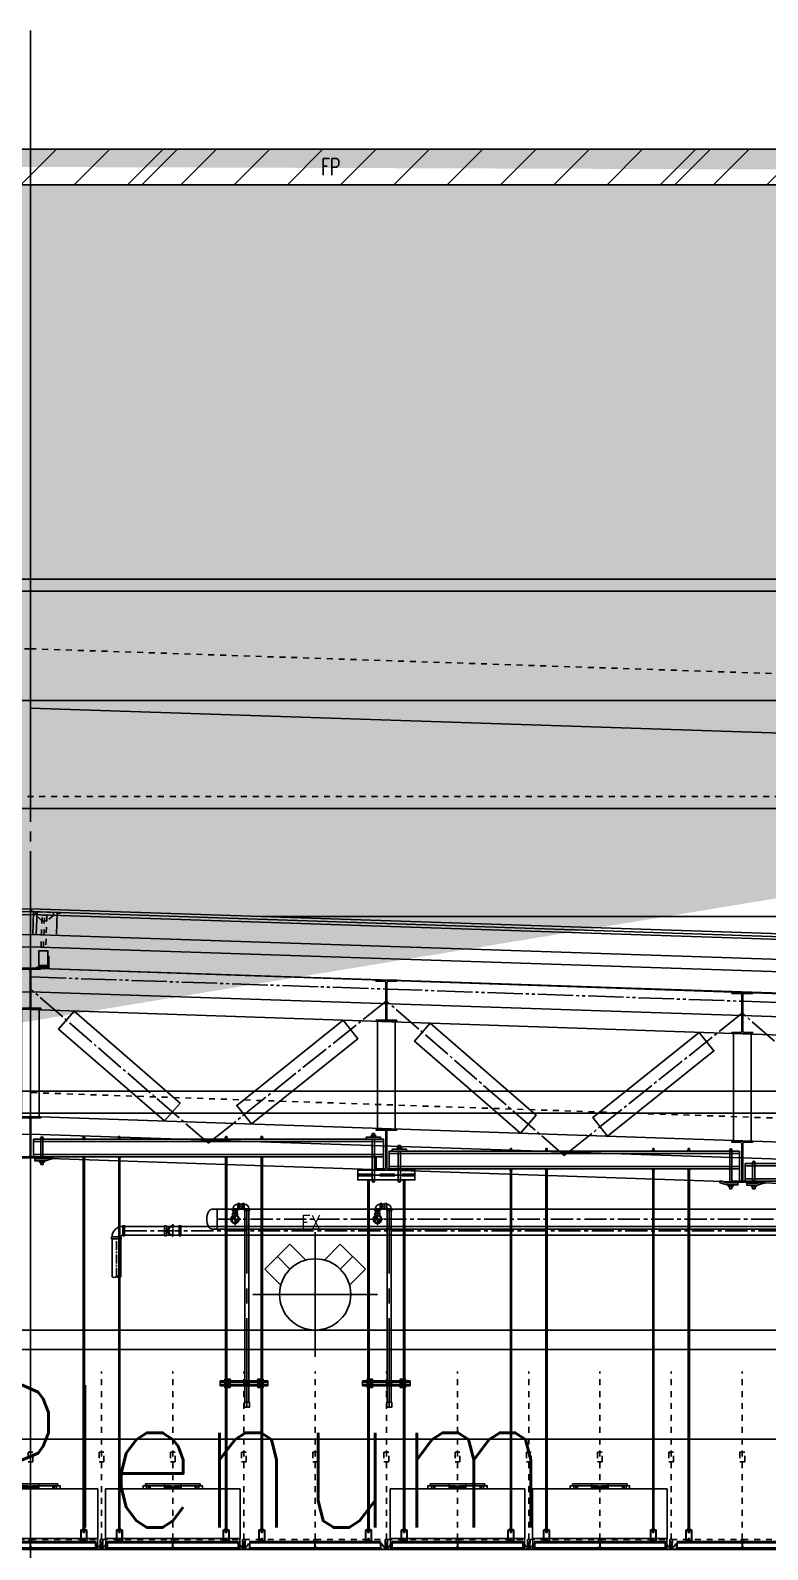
# Model space of a CAD drawing. Header units: millimetres. Extents: x -192235 to 515711, y 45168 to 947868.
# Drawn here: x 145000 to 151213, y 471200 to 484000 of the extents above; entities that cross this region are included whole.
import ezdxf
from ezdxf.enums import TextEntityAlignment as Align

# ---------------------------------------------------------------- set-up
doc = ezdxf.new("R2010")
doc.units = ezdxf.units.MM
doc.header["$LTSCALE"] = 1000
doc.header["$PDMODE"] = 1
for name, pattern in [('CENTER2', [1.125, 0.75, -0.125, 0.125, -0.125]), ('HIDDEN', [0.375, 0.25, -0.125]), ('HIDDEN2', [4.7625, 3.175, -1.5875]), ('TPH12-SEC-@20-1$0$CENTERK0', [0.65, 0.5, -0.05, 0.05, -0.05]), ('TPH12-SEC-@20-1$0$CENTERK5', [6.916, 6.667, -0.083, 0.083, -0.083]), ('TPH12-SEC-@20-1$0$DOTK1', [0.1, 0.05, -0.05]), ('TPH12-SEC-@20-1$0$PHANTOMK1', [1.415, 1, -0.083, 0.083, -0.083, 0.083, -0.083]), ('YCD-Xfa-Sec-24$0$HIDDEN', [0.375, 0.25, -0.125]), ('YCD-Xfa-Sec-24$0$HIDDEN2', [0.1875, 0.125, -0.0625])]:
    doc.linetypes.add(name, pattern=pattern)
for name, color, linetype in [('FS-LINE', 10, 'Continuous'), ('TPH12-SEC-@20-1$0$$FFU', 252, 'TPH12-SEC-@20-1$0$DOTK1'), ('TPH12-SEC-@20-1$0$H-SIN', 252, 'TPH12-SEC-@20-1$0$CENTERK5'), ('TPH12-SEC-@20-1$0$MEJI', 252, 'Continuous'), ('TPH12-SEC-@20-1$0$SIAGE1', 252, 'Continuous'), ('TPH12-SEC-@20-1$0$STEEL1', 252, 'Continuous'), ('TPH12-SEC-@20-1$0$STEEL2', 252, 'Continuous'), ('TPH12-SEC-@20-1$0$STEEL3', 252, 'Continuous'), ('TPH12-SEC-@20-1$0$SUGATA3', 252, 'Continuous'), ('TPH12-SEC-@20-1$0$SUGATAD', 252, 'TPH12-SEC-@20-1$0$DOTK1'), ('TPH12-SEC-@20-1$0$TEXT2', 252, 'Continuous'), ('YCD-Xfa-Sec-24$0$A-C-Ceil-Hand_3-8', 2, 'Continuous'), ('YCD-Xfa-Sec-24$0$A-C-Ceiling Grid', 15, 'Continuous'), ('YCD-Xfa-Sec-24$0$Ceil-Sup-150', 3, 'Continuous'), ('YCD-Xfa-Sec-24$0$Ceil-Sup-P1001', 3, 'Continuous'), ('YCD-Xfa-Sec-24$0$FFU', 145, 'Continuous'), ('YFM1P-短$0$14P5-CSH-3-402-B$0$SH-TEXT', 4, 'Continuous'), ('YFM1P-短$0$M-FOUN', 252, 'Continuous')]:
    doc.layers.add(name, color=color, linetype=linetype)
doc.styles.add('dim-txt', font='simplex.shx', dxfattribs={"width": 0.8})
doc.styles.add('TPH12-SEC-@20-1$0$TEXT', font='romans.shx', dxfattribs={"width": 0.85, "bigfont": 'BIGFONT.shx'})
doc.styles.add('YFM1P-短$0$14P5-CSH-3-402-B$0$AA-TXT', font='simplex.shx', dxfattribs={"width": 0.8, "bigfont": 'CHINA.shx'})

# ---------------------------------------------------------------- blocks, each defined once
blk = doc.blocks.new('TPH12-SEC-@20-1')
at = {"layer": 'DEFPOINTS'}
for p, q in [((192650, 476701.7), (145000, 478290)), ((100000, 474600), (145000, 476100)), ((190000, 474600), (145000, 476100)), ((100000, 474400), (145000, 475900)), ((190000, 474400), (145000, 475900)), ((100000, 473200), (145000, 474700)), ((190000, 473200), (145000, 474700))]:
    blk.add_line(p, q, dxfattribs=at)
at = {"layer": 'TPH12-SEC-@20-1$0$$FFU'}
for p, q in [((145006.8, 475050.1), (159656.8, 474550.1)), ((145600, 471285), (145600, 472700)), ((146200, 471285), (146200, 472700)), ((146800, 471285), (146800, 472700)), ((147400, 471285), (147400, 472700)), ((148000, 471285), (148000, 472700)), ((148600, 471285), (148600, 472700)), ((149200, 471285), (149200, 472700)), ((149800, 471285), (149800, 472700)), ((150400, 471285), (150400, 472700)), ((151000, 471285), (151000, 472700)), ((189650, 471285), (100350, 471285)), ((189650, 471200), (100350, 471200))]:
    blk.add_line(p, q, dxfattribs=at)
for points in [[(145020, 471940), (145020, 472020), (145020, 472020), (144980, 472020), (144980, 471940)], [(145620, 471940), (145620, 472020), (145620, 472020), (145580, 472020), (145580, 471940)], [(146220, 471940), (146220, 472020), (146220, 472020), (146180, 472020), (146180, 471940)], [(146820, 471940), (146820, 472020), (146820, 472020), (146780, 472020), (146780, 471940)], [(147420, 471940), (147420, 472020), (147420, 472020), (147380, 472020), (147380, 471940)], [(148020, 471940), (148020, 472020), (148020, 472020), (147980, 472020), (147980, 471940)], [(148620, 471940), (148620, 472020), (148620, 472020), (148580, 472020), (148580, 471940)], [(149220, 471940), (149220, 472020), (149220, 472020), (149180, 472020), (149180, 471940)], [(149820, 471940), (149820, 472020), (149820, 472020), (149780, 472020), (149780, 471940)], [(150420, 471940), (150420, 472020), (150420, 472020), (150380, 472020), (150380, 471940)], [(151020, 471940), (151020, 472020), (151020, 472020), (150980, 472020), (150980, 471940)], [(144989, 471203), (144967.5, 471203), (144967.5, 471200), (145032.5, 471200), (145032.5, 471203), (145011, 471203), (145011, 471222), (145001.5, 471222), (145001.5, 471263), (145011, 471263), (145011, 471285), (144989, 471285), (144989, 471263), (144998.5, 471263), (144998.5, 471222), (144989, 471222)], [(145589, 471203), (145567.5, 471203), (145567.5, 471200), (145632.5, 471200), (145632.5, 471203), (145611, 471203), (145611, 471222), (145601.5, 471222), (145601.5, 471263), (145611, 471263), (145611, 471285), (145589, 471285), (145589, 471263), (145598.5, 471263), (145598.5, 471222), (145589, 471222)], [(146189, 471203), (146167.5, 471203), (146167.5, 471200), (146232.5, 471200), (146232.5, 471203), (146211, 471203), (146211, 471222), (146201.5, 471222), (146201.5, 471263), (146211, 471263), (146211, 471285), (146189, 471285), (146189, 471263), (146198.5, 471263), (146198.5, 471222), (146189, 471222)], [(146789, 471203), (146767.5, 471203), (146767.5, 471200), (146832.5, 471200), (146832.5, 471203), (146811, 471203), (146811, 471222), (146801.5, 471222), (146801.5, 471263), (146811, 471263), (146811, 471285), (146789, 471285), (146789, 471263), (146798.5, 471263), (146798.5, 471222), (146789, 471222)], [(147389, 471203), (147367.5, 471203), (147367.5, 471200), (147432.5, 471200), (147432.5, 471203), (147411, 471203), (147411, 471222), (147401.5, 471222), (147401.5, 471263), (147411, 471263), (147411, 471285), (147389, 471285), (147389, 471263), (147398.5, 471263), (147398.5, 471222), (147389, 471222)], [(147989, 471203), (147967.5, 471203), (147967.5, 471200), (148032.5, 471200), (148032.5, 471203), (148011, 471203), (148011, 471222), (148001.5, 471222), (148001.5, 471263), (148011, 471263), (148011, 471285), (147989, 471285), (147989, 471263), (147998.5, 471263), (147998.5, 471222), (147989, 471222)], [(148589, 471203), (148567.5, 471203), (148567.5, 471200), (148632.5, 471200), (148632.5, 471203), (148611, 471203), (148611, 471222), (148601.5, 471222), (148601.5, 471263), (148611, 471263), (148611, 471285), (148589, 471285), (148589, 471263), (148598.5, 471263), (148598.5, 471222), (148589, 471222)], [(149189, 471203), (149167.5, 471203), (149167.5, 471200), (149232.5, 471200), (149232.5, 471203), (149211, 471203), (149211, 471222), (149201.5, 471222), (149201.5, 471263), (149211, 471263), (149211, 471285), (149189, 471285), (149189, 471263), (149198.5, 471263), (149198.5, 471222), (149189, 471222)], [(149789, 471203), (149767.5, 471203), (149767.5, 471200), (149832.5, 471200), (149832.5, 471203), (149811, 471203), (149811, 471222), (149801.5, 471222), (149801.5, 471263), (149811, 471263), (149811, 471285), (149789, 471285), (149789, 471263), (149798.5, 471263), (149798.5, 471222), (149789, 471222)], [(150389, 471203), (150367.5, 471203), (150367.5, 471200), (150432.5, 471200), (150432.5, 471203), (150411, 471203), (150411, 471222), (150401.5, 471222), (150401.5, 471263), (150411, 471263), (150411, 471285), (150389, 471285), (150389, 471263), (150398.5, 471263), (150398.5, 471222), (150389, 471222)], [(150989, 471203), (150967.5, 471203), (150967.5, 471200), (151032.5, 471200), (151032.5, 471203), (151011, 471203), (151011, 471222), (151001.5, 471222), (151001.5, 471263), (151011, 471263), (151011, 471285), (150989, 471285), (150989, 471263), (150998.5, 471263), (150998.5, 471222), (150989, 471222)]]:
    blk.add_lwpolyline(points, close=True, dxfattribs=at)
at = {"layer": 'TPH12-SEC-@20-1$0$H-SIN'}
for p, q in [((145000, 484000), (145000, 447500)), ((84160.9, 471200), (201769.6, 471200))]:
    blk.add_line(p, q, dxfattribs=at)
at = {"layer": 'TPH12-SEC-@20-1$0$MEJI'}
for p, q in [((193850, 478355), (98300, 478355)), ((193850, 477445), (98300, 477445)), ((193850, 476535), (146950, 476535))]:
    blk.add_line(p, q, dxfattribs=at)
at = {"layer": 'TPH12-SEC-@20-1$0$SIAGE1'}
for p, q in [((145050, 476381.2), (145056.4, 476573.1)), ((145000, 476382.9), (99350, 474861.2)), ((145000, 476382.9), (190650, 474861.2)), ((145000, 476277.8), (99538.5, 474762.4)), ((145000, 476277.8), (190461.5, 474762.4))]:
    blk.add_line(p, q, dxfattribs=at)
blk.add_lwpolyline([(145219, 476385.6), (145224.8, 476562.5), (145249.8, 476561.7), (145250, 476566.7), (145026.4, 476574.1), (145000, 476588.4)], dxfattribs=at)
at = {"layer": 'TPH12-SEC-@20-1$0$STEEL1'}
blk.add_lwpolyline([(145072.5, 476121.3), (145072.5, 476246.3), (145147.5, 476246.3), (145147.5, 476121.3)], close=True, dxfattribs=at)
at = {"layer": 'TPH12-SEC-@20-1$0$STEEL2'}
for points in [[(145087, 476100), (144913, 476100), (144913, 476091), (144984, 476091, -0.4142136), (144997, 476078), (144997, 475776, -0.4142136), (144984, 475763), (144913, 475763), (144913, 475754), (145087, 475754), (145087, 475763), (145016, 475763, -0.4142136), (145003, 475776), (145003, 476078, -0.4142136), (145016, 476091), (145087, 476091)], [(148087, 475997.6), (147913, 475997.6), (147913, 475988.6), (147984, 475988.6, -0.4142136), (147997, 475975.6), (147997, 475673.6, -0.4142136), (147984, 475660.6), (147913, 475660.6), (147913, 475651.6), (148087, 475651.6), (148087, 475660.6), (148016, 475660.6, -0.4142136), (148003, 475673.6), (148003, 475975.6, -0.4142136), (148016, 475988.6), (148087, 475988.6)], [(151087, 475895.2), (150913, 475895.2), (150913, 475886.2), (150984, 475886.2, -0.4142136), (150997, 475873.2), (150997, 475571.2, -0.4142136), (150984, 475558.2), (150913, 475558.2), (150913, 475549.2), (151087, 475549.2), (151087, 475558.2), (151016, 475558.2, -0.4142136), (151003, 475571.2), (151003, 475873.2, -0.4142136), (151016, 475886.2), (151087, 475886.2)], [(145087, 474846), (144913, 474846), (144913, 474837), (144984, 474837, -0.4142136), (144997, 474824), (144997, 474522, -0.4142136), (144984, 474509), (144913, 474509), (144913, 474500), (145087, 474500), (145087, 474509), (145016, 474509, -0.4142136), (145003, 474522), (145003, 474824, -0.4142136), (145016, 474837), (145087, 474837)], [(148087, 474743.6), (147913, 474743.6), (147913, 474734.6), (147984, 474734.6, -0.4142136), (147997, 474721.6), (147997, 474419.6, -0.4142136), (147984, 474406.6), (147913, 474406.6), (147913, 474397.6), (148087, 474397.6), (148087, 474406.6), (148016, 474406.6, -0.4142136), (148003, 474419.6), (148003, 474721.6, -0.4142136), (148016, 474734.6), (148087, 474734.6)], [(151087, 474641.2), (150913, 474641.2), (150913, 474632.2), (150984, 474632.2, -0.4142136), (150997, 474619.2), (150997, 474317.2, -0.4142136), (150984, 474304.2), (150913, 474304.2), (150913, 474295.2), (151087, 474295.2), (151087, 474304.2), (151016, 474304.2, -0.4142136), (151003, 474317.2), (151003, 474619.2, -0.4142136), (151016, 474632.2), (151087, 474632.2)]]:
    blk.add_lwpolyline(points, format="xyb", close=True, dxfattribs=at)
at = {"layer": 'TPH12-SEC-@20-1$0$STEEL3'}
for p, q in [((145000, 476100), (130350, 475600)), ((145000, 476100), (159650, 475600)), ((145000, 475749.8), (159650, 475249.8)), ((145000, 474850.2), (130350, 474350.2)), ((145000, 474850.2), (159650, 474350.2)), ((145000, 474500), (130350, 474000)), ((145000, 474500), (159650, 474000))]:
    blk.add_line(p, q, dxfattribs=at)
at = {"layer": 'TPH12-SEC-@20-1$0$STEEL3', "linetype": 'TPH12-SEC-@20-1$0$CENTERK0', "ltscale": 0.5}
for p, q in [((146500, 474623.9), (145000, 475924.9)), ((148000, 475822.5), (146500, 474623.9)), ((149500, 474521.5), (148000, 475822.5)), ((151000, 475720.1), (149500, 474521.5)), ((152500, 474419.1), (151000, 475720.1))]:
    blk.add_line(p, q, dxfattribs=at)
at = {"layer": 'TPH12-SEC-@20-1$0$STEEL3', "linetype": 'TPH12-SEC-@20-1$0$PHANTOMK1', "ltscale": 0.3}
for p, q in [((145003, 476024.9), (147997, 475922.7)), ((148003, 475922.5), (150997, 475820.3)), ((151003, 475820.1), (153997, 475717.9))]:
    blk.add_line(p, q, dxfattribs=at)
at = {"layer": 'TPH12-SEC-@20-1$0$STEEL3'}
for points in [[(145154.5, 476200), (145154.5, 476100), (145054.5, 476100), (145054.5, 476107), (145147.5, 476107), (145147.5, 476200)], [(145075, 474846), (144925, 474846), (144925, 475754), (145075, 475754)], [(146131, 474811.6), (146262, 474962.7), (145369, 475737.2), (145238, 475586.1)], [(146863.8, 474786.6), (146738.9, 474942.8), (147636.2, 475659.8), (147761.1, 475503.6)], [(148075, 474743.6), (147925, 474743.6), (147925, 475651.6), (148075, 475651.6)], [(149131, 474709.2), (149262, 474860.3), (148369, 475634.8), (148238, 475483.7)], [(149863.8, 474684.2), (149738.9, 474840.4), (150636.2, 475557.4), (150761.1, 475401.2)], [(151075, 474641.2), (150925, 474641.2), (150925, 475549.2), (151075, 475549.2)]]:
    blk.add_lwpolyline(points, close=True, dxfattribs=at)
at = {"layer": 'TPH12-SEC-@20-1$0$SUGATA3'}
for p, q in [((193875, 479375), (98275, 479375)), ((193875, 479275), (98275, 479275)), ((145000, 476600), (99350, 475078.3)), ((145000, 476575), (99350, 475053.3)), ((145000, 476550), (99350, 475028.3)), ((145000, 476600), (190650, 475078.3)), ((145000, 476575), (190650, 475053.3)), ((145000, 476550), (190650, 475028.3)), ((145020, 476382.2), (145026.4, 476574.1))]:
    blk.add_line(p, q, dxfattribs=at)
at = {"layer": 'TPH12-SEC-@20-1$0$SUGATAD'}
for p, q in [((145000, 478790), (99350, 477268.3)), ((145000, 478790), (192800, 477196.7)), ((191725, 477545), (98275, 477545)), ((191725, 477445), (98275, 477445)), ((145110, 476274.2), (145119.9, 476571))]:
    blk.add_line(p, q, dxfattribs=at)
blk.add_lwpolyline([(145097.4, 476496.7), (145044.1, 476548.5), (145044.9, 476573.5), (145194.9, 476568.5), (145194, 476543.5), (145137.4, 476495.4), (145097.4, 476496.7)], dxfattribs=at)
blk.add_lwpolyline([(145090, 476274.8), (145099.1, 476546.7), (145139.1, 476545.3), (145130, 476273.5)], close=True, dxfattribs=at)
at = {"layer": 'TPH12-SEC-@20-1$0$TEXT2', "style": 'TPH12-SEC-@20-1$0$TEXT', "width": 0.85}
blk.add_text('2F 天井 Plenum', height=1200, dxfattribs=at).set_placement((144226.8, 471985), align=Align.MIDDLE_CENTER)
blk = doc.blocks.new('YFM1P-短')
at = {"layer": 'YFM1P-短$0$M-FOUN', "color": 1}
for p, q in [((142600, 473875.1), (142600, 472824.9)), ((142281.8, 473668.2), (142387.9, 473562.1)), ((142918.2, 473668.2), (142812.1, 473562.1)), ((142074.9, 473350), (143125.1, 473350))]:
    blk.add_line(p, q, dxfattribs=at)
at = {"layer": 'YFM1P-短$0$M-FOUN', "color": 4}
for p, q in [((142175.7, 473562.1), (142387.9, 473774.3)), ((142387.9, 473774.3), (142522.4, 473639.8)), ((142812.1, 473774.3), (142677.6, 473639.8)), ((143024.3, 473562.1), (142812.1, 473774.3)), ((142175.7, 473562.1), (142310.2, 473427.6)), ((143024.3, 473562.1), (142889.8, 473427.6)), ((100000, 472885), (190000, 472885)), ((100000, 472130), (190000, 472130))]:
    blk.add_line(p, q, dxfattribs=at)
at = {"layer": 'YFM1P-短$0$M-FOUN'}
blk.add_line((190000, 473050), (100000, 473050), dxfattribs=at)
at = {"layer": 'YFM1P-短$0$M-FOUN', "color": 4}
blk.add_circle((142600, 473350), 300, dxfattribs=at)
at = {"layer": 'YFM1P-短$0$14P5-CSH-3-402-B$0$SH-TEXT', "color": 4, "style": 'YFM1P-短$0$14P5-CSH-3-402-B$0$AA-TXT', "text_generation_flag": 2, "width": 0.8}
blk.add_text('EX', height=125, dxfattribs=at).set_placement((142635, 473955.6, 0), align=Align.MIDDLE_CENTER)
blk = doc.blocks.new('YCD-Xfa-Sec-24$0$Cap-4')
for p, q in [((1.8, 0), (-1.8, 0)), ((-1.9, -1.3), (-1.9, -0.2)), ((-1.9, -1.3), (-1.9, -0.2)), ((-1.4, -0.1), (-1.8, -0.1)), ((-1.4, -0.1), (-1.8, -0.1)), ((-1.4, -1.4), (-1.8, -1.4)), ((-1.4, -1.4), (-1.8, -1.4)), ((1.8, -1.5), (-1.8, -1.5)), ((1.8, -1.5), (-1.8, -1.5)), ((-1, -1.3), (-1, -0.2)), ((-1, -1.3), (-1, -0.2)), ((-1, -1.5), (-1, -3.1)), ((-1, -3.1), (-0.8, -3.2)), ((0.8, -3.2), (-0.8, -3.2)), ((0.5, -0.1), (-0.5, -0.1)), ((0.5, -0.1), (-0.5, -0.1)), ((0.5, -1.4), (-0.5, -1.4)), ((0.5, -1.4), (-0.5, -1.4)), ((0.8, -3.2), (1, -3.1)), ((1, -1.3), (1, -0.2)), ((1, -1.3), (1, -0.2)), ((1, -1.5), (1, -3.1)), ((1.4, -0.1), (1.8, -0.1)), ((1.4, -0.1), (1.8, -0.1)), ((1.4, -1.4), (1.8, -1.4)), ((1.4, -1.4), (1.8, -1.4)), ((1.9, -1.3), (1.9, -0.2)), ((1.9, -1.3), (1.9, -0.2))]:
    blk.add_line(p, q)
for centre, radius, start, end in [((-1.6, -0.3), 0.316, 120.5681, 163.207), ((-1.6, -0.3), 0.316, 120.5681, 163.207), ((-1.6, -0.3), 0.303, 111.8965, 149.5654), ((-1.6, -0.3), 0.303, 111.8965, 149.5654), ((-1.6, -1.2), 0.303, 210.4346, 248.1035), ((-1.6, -1.2), 0.303, 210.4346, 248.1035), ((-1.6, -1.2), 0.316, 196.793, 239.4319), ((-1.6, -1.2), 0.316, 196.793, 239.4319), ((-1.6, -1.3), 1.23, 61.7885, 80.1123), ((-1.6, -1.3), 1.23, 61.7885, 80.1123), ((-1.6, -0.2), 1.23, 279.8877, 298.2115), ((-1.6, -0.2), 1.23, 279.8877, 298.2115), ((-0.4, -1.5), 1.41, 94.1532, 114.8761), ((-0.4, -1.5), 1.41, 94.1532, 114.8761), ((-0.4, 0), 1.41, 245.1239, 265.8468), ((-0.4, 0), 1.41, 245.1239, 265.8468), ((0.4, -1.5), 1.41, 65.1239, 85.8468), ((0.4, -1.5), 1.41, 65.1239, 85.8468), ((0.4, 0), 1.41, 274.1532, 294.8761), ((0.4, 0), 1.41, 274.1532, 294.8761), ((1.6, -1.3), 1.23, 99.8877, 118.2115), ((1.6, -1.3), 1.23, 99.8877, 118.2115), ((1.6, -0.2), 1.23, 241.7885, 260.1123), ((1.6, -0.2), 1.23, 241.7885, 260.1123), ((1.6, -0.3), 0.316, 16.793, 59.4319), ((1.6, -0.3), 0.316, 16.793, 59.4319), ((1.6, -0.3), 0.303, 30.4346, 68.1035), ((1.6, -0.3), 0.303, 30.4346, 68.1035), ((1.6, -1.2), 0.303, 291.8965, 329.5654), ((1.6, -1.2), 0.316, 300.5681, 343.207), ((1.6, -1.2), 0.316, 300.5681, 343.207), ((1.6, -1.2), 0.303, 291.8965, 329.5654)]:
    blk.add_arc(centre, radius, start, end)
blk = doc.blocks.new('YCD-Xfa-Sec-24$0$cg-1')
blk.add_lwpolyline([(0, 68), (0, 0), (1100, 0), (1100, 3), (0, 3), (0, 15), (1100, 15), (1100, 56), (0, 56), (0, 68), (1100, 68), (1100, 0)])
blk = doc.blocks.new('YCD-Xfa-Sec-24$0$Ceil-4T')
for p, q in [((0.4, 5.1), (0, 5.1)), ((0, 5.1), (0, 0)), ((2.2, 0.3), (0, 0.3)), ((0, 0.2), (2.2, 0.2)), ((2.2, 0), (0, 0)), ((0.4, 4.8), (0.4, 5.1)), ((0.4, 4.8), (0.4, 0.3)), ((0.4, 4.8), (1.1, 4.8)), ((0.6, 0.3), (2.2, 0.3)), ((1.1, 4.8), (3, 2.1)), ((3, 2.1), (3.9, 2.1)), ((3.9, 1.5), (3.8, 0.9)), ((3.8, 0.9), (3.9, 0.9)), ((3.8, 0.9), (3.8, 0.2)), ((3.9, 4.8), (3.9, 0.3)), ((3.9, 0.9), (3.9, 1.5)), ((3.9, 0.9), (3.9, 0.4)), ((4.3, 5.1), (4.2, 5.1)), ((5.8, 5.1), (5.7, 5.1)), ((6, 4.8), (6, 0.3)), ((7, 2.1), (6, 2.1)), ((6, 1.5), (6.2, 0.9)), ((6, 0.9), (6, 1.5)), ((6.2, 0.9), (6, 0.9)), ((6, 0.9), (6, 0.4)), ((6.2, 0.9), (6.2, 0.2)), ((8.9, 4.8), (7, 2.1)), ((7.8, 0.3), (10, 0.3)), ((10, 0.2), (7.8, 0.2)), ((10, 0), (7.8, 0)), ((9.6, 4.8), (8.9, 4.8)), ((9.6, 5.1), (10, 5.1)), ((9.6, 4.8), (9.6, 5.1)), ((9.6, 4.8), (9.6, 0.3)), ((10, 5.1), (10, 0))]:
    blk.add_line(p, q)
for points in [[(5.6, 0.1), (5.5, 0.1, -0.414214), (5.5, 0.1), (5.5, 0.6, -0.414214), (5.5, 0.6), (5.8, 0.6, 0.414214), (5.8, 0.6), (5.8, 1.2, 0.414214), (5.7, 1.3), (4.3, 1.3, 0.414214), (4.2, 1.2), (4.2, 0.6, 0.414214), (4.2, 0.6), (4.5, 0.6, -0.414214), (4.5, 0.6), (4.5, 0.1, -0.414214), (4.5, 0.1), (4.4, 0.1, 0.414214), (4.4, 0.1), (4.4, 0, -0.414214), (4.4, 0), (2.2, 0, -0.414214), (2.2, 0), (2.2, 0.2), (2.2, 0.3, -0.414214), (2.3, 0.3), (2.3, 0.3, -0.414214), (2.3, 0.3), (2.3, 0.3, 0.414214), (2.3, 0.2), (3.9, 0.2, 0.414214), (4, 0.3), (4, 1.5, -0.414214), (4, 1.5), (4.2, 1.5, 0.414214), (4.3, 1.6), (4.3, 5.4, 0.414214), (4.2, 5.5), (4, 5.5, -0.414214), (3.9, 5.5), (3.9, 6.8, -0.414214), (4, 6.8), (4.5, 6.8, -0.414214), (4.5, 6.8), (4.5, 6.4, -0.414214), (4.5, 6.4), (4.2, 6.4, 0.414214), (4.2, 6.4), (4.2, 5.8, 0.414214), (4.3, 5.7), (5.7, 5.7, 0.414214), (5.8, 5.8), (5.8, 6.4, 0.414214), (5.8, 6.4), (5.5, 6.4, -0.414214), (5.5, 6.4), (5.5, 6.8, -0.414214), (5.5, 6.8), (6, 6.8, -0.414214), (6.1, 6.8), (6.1, 5.5, -0.414214), (6, 5.5), (5.8, 5.5, 0.414214), (5.7, 5.4), (5.7, 1.6, 0.414214), (5.8, 1.5), (6, 1.5, -0.414214), (6, 1.5), (6, 0.3, 0.414214), (6.1, 0.2), (7.7, 0.2, 0.414214), (7.7, 0.3), (7.7, 0.3, -0.414214), (7.7, 0.3), (7.7, 0.3, -0.414214), (7.8, 0.3), (7.8, 0.2), (7.8, 0, -0.414214), (7.8, 0), (5.6, 0, -0.414214), (5.6, 0), (5.6, 0.1, 0.414214)], [(4.5, 5.5, 0.414214), (4.4, 5.4), (4.4, 5.2, 0.414214), (4.5, 5.1), (5.5, 5.1, 0.414214), (5.6, 5.2), (5.6, 5.4, 0.414214), (5.5, 5.5)], [(5.6, 3.2, -0.684718), (5.4, 3.2, 0.441058), (4.6, 3.2, -0.684718), (4.4, 3.2), (4.4, 4.4), (4.4, 4.8, -0.414214), (4.5, 4.9), (5.5, 4.9, -0.414214), (5.6, 4.8), (5.6, 4.4)], [(5, 1.5), (5.5, 1.5, 0.414214), (5.6, 1.6), (5.6, 2.4, 0.684718), (5.4, 2.4, -0.441058), (4.6, 2.4, 0.684718), (4.4, 2.4), (4.4, 1.6, 0.414214), (4.5, 1.5)]]:
    blk.add_lwpolyline(points, format="xyb", close=True)
blk.add_circle((5, 2.8), 0.375)
for centre, radius, start, end in [((3.8, 0.4), 0.2, 270, 0), ((4.2, 4.8), 0.3, 90, 180), ((5.8, 4.8), 0.3, 0, 90), ((6.2, 0.4), 0.2, 180, 270)]:
    blk.add_arc(centre, radius, start, end)
for p in [(2.2, 0), (2.2, 0), (2.2, 0), (2.2, 0), (2.2, 0), (2.2, 0), (2.2, 0), (2.2, 0), (2.2, 0), (2.2, 0), (2.2, 0), (2.2, 0), (2.2, 0), (2.2, 0), (2.2, 0), (2.2, 0), (2.2, 0), (4, 0.4), (3.9, 0.3), (4.2, 0.6), (4.5, 5.1), (4.6, 5.1), (4.6, 4.9), (5.8, 0.7), (5.8, 0.7), (6, 0.4), (6, 0.3), (7.8, 0)]:
    blk.add_point(p)
blk = doc.blocks.new('YCD-Xfa-Sec-24$0$FFU-120x120x55')
for p, q in [((-56.8, 50.8), (-56.8, 9)), ((56.8, 50.8), (-56.8, 50.8)), ((56.8, 50.8), (56.8, 9)), ((-56.8, 9), (56.8, 9)), ((-56.5, 0), (-56.5, 9)), ((-56.5, 0), (56.5, 0)), ((56.5, 0), (56.5, 9))]:
    blk.add_line(p, q)
for points in [[(-22, 50.8), (-25, 50.8), (-25, 53.5), (-22, 53.5), (-22, 51)], [(-19, 50.8), (-20.4, 50.8), (-20.4, 53.5), (-19, 53.5), (-19, 51)], [(-7, 51.8), (-7, 52.7), (7, 52.7), (7, 51.8)], [(19, 50.8), (20.3, 50.8), (20.3, 53.5), (19, 53.5), (19, 50.9)], [(22, 50.8), (25, 50.8), (25, 53.5), (22, 53.5), (22, 50.9)]]:
    blk.add_lwpolyline(points, close=True)
for points in [[(-7, 54.9, 0.414214), (-7.1, 55), (-23, 55), (-23, 53.5), (-7.1, 53.5, 0.414214), (-7, 53.6)], [(6.9, 53.5, 0.396463), (7, 53.6), (7, 54.9, 0.414214), (6.9, 55), (-6.9, 55, 0.414214), (-7, 54.9), (-7, 53.6, 0.396539), (-6.9, 53.5, 0.029282)], [(7.1, 53.5), (23, 53.5), (23, 55), (7.1, 55, 0.414214), (7, 54.9), (7, 53.6, 0.414214)]]:
    blk.add_lwpolyline(points, format="xyb", close=True)
blk = doc.blocks.new('YCD-Xfa-Sec-24$0$Cap-3')
for p, q in [((-8, 3), (-11, 2)), ((-11, 2), (-11, 0)), ((-11, 2), (11, 2)), ((-11, 0), (11, 0)), ((-8, 9), (-8, 3)), ((0, 10), (-6, 10)), ((-4, 9), (-4, 3)), ((6, 10), (0, 10)), ((4, 3), (4, 9)), ((8, 9), (8, 3)), ((8, 3), (11, 2)), ((11, 2), (11, 0))]:
    blk.add_line(p, q)
for centre, radius, start, end in [((-6, 7), 2.9, 46.3972, 133.6028), ((-6, 5), 2.9, 226.3972, 313.6028), ((0, 0), 10.4, 67.3801, 112.6199), ((0, 12), 10.4, 247.3801, 292.6199), ((6, 7), 2.9, 46.3972, 133.6028), ((6, 5), 2.9, 226.3972, 313.6028)]:
    blk.add_arc(centre, radius, start, end)
blk = doc.blocks.new('YCD-Xfa-Sec-24')
at = {"layer": 'YCD-Xfa-Sec-24$0$A-C-Ceil-Hand_3-8', "elevation": 0}
for points in [[(563045, 404681), (563055, 404681), (563055, 404669), (563045, 404669)], [(563355, 404681), (563345, 404681), (563345, 404669), (563355, 404669)], [(564245, 404681), (564255, 404681), (564255, 404669), (564245, 404669)], [(564555, 404681), (564545, 404681), (564545, 404669), (564555, 404669)], [(559445, 404579), (559455, 404579), (559455, 404567), (559445, 404567)], [(559755, 404579), (559745, 404579), (559745, 404567), (559755, 404567)], [(560645, 404579), (560655, 404579), (560655, 404567), (560645, 404567)], [(560955, 404579), (560945, 404579), (560945, 404567), (560955, 404567)], [(563045, 401378), (563055, 401378), (563055, 404499), (563045, 404499)], [(563355, 401378), (563345, 401378), (563345, 404499), (563355, 404499)], [(564245, 401378), (564255, 401378), (564255, 404499), (564245, 404499)], [(564555, 401378), (564545, 401378), (564545, 404499), (564555, 404499)], [(559445, 401378), (559455, 401378), (559455, 404397), (559445, 404397)], [(559755, 401378), (559745, 401378), (559745, 404397), (559755, 404397)], [(560645, 401378), (560655, 401378), (560655, 404397), (560645, 404397)], [(560955, 401378), (560945, 401378), (560945, 404397), (560955, 404397)], [(561845, 401378), (561855, 401378), (561855, 404305), (561845, 404305)], [(562155, 401378), (562145, 401378), (562145, 404305), (562155, 404305)], [(559455, 401343), (559445, 401343), (559445, 401355), (559455, 401355)], [(559455, 401281), (559445, 401281), (559445, 401293), (559455, 401293)], [(559745, 401343), (559755, 401343), (559755, 401355), (559745, 401355)], [(559745, 401281), (559755, 401281), (559755, 401293), (559745, 401293)], [(560655, 401343), (560645, 401343), (560645, 401355), (560655, 401355)], [(560655, 401281), (560645, 401281), (560645, 401293), (560655, 401293)], [(560945, 401343), (560955, 401343), (560955, 401355), (560945, 401355)], [(560945, 401281), (560955, 401281), (560955, 401293), (560945, 401293)], [(561855, 401343), (561845, 401343), (561845, 401355), (561855, 401355)], [(561855, 401281), (561845, 401281), (561845, 401293), (561855, 401293)], [(562145, 401343), (562155, 401343), (562155, 401355), (562145, 401355)], [(562145, 401281), (562155, 401281), (562155, 401293), (562145, 401293)], [(563055, 401343), (563045, 401343), (563045, 401355), (563055, 401355)], [(563055, 401281), (563045, 401281), (563045, 401293), (563055, 401293)], [(563345, 401343), (563355, 401343), (563355, 401355), (563345, 401355)], [(563345, 401281), (563355, 401281), (563355, 401293), (563345, 401293)], [(564255, 401343), (564245, 401343), (564245, 401355), (564255, 401355)], [(564255, 401281), (564245, 401281), (564245, 401293), (564255, 401293)], [(564545, 401343), (564555, 401343), (564555, 401355), (564545, 401355)], [(564545, 401281), (564555, 401281), (564555, 401293), (564545, 401293)]]:
    blk.add_lwpolyline(points, close=True, dxfattribs=at)
for points in [[(559425, 401363), (559425, 401273, 0.414214), (559430, 401268), (559470, 401268, 0.414214), (559475, 401273), (559475, 401363, 0.414214), (559470, 401368), (559430, 401368, 0.414214)], [(559428, 401363), (559428, 401273, 0.414214), (559430, 401271), (559470, 401271, 0.414214), (559472, 401273), (559472, 401363, 0.414214), (559470, 401365), (559430, 401365, 0.414214)], [(559775, 401363), (559775, 401273, -0.414214), (559770, 401268), (559730, 401268, -0.414214), (559725, 401273), (559725, 401363, -0.414214), (559730, 401368), (559770, 401368, -0.414214)], [(559772, 401363), (559772, 401273, -0.414214), (559770, 401271), (559730, 401271, -0.414214), (559728, 401273), (559728, 401363, -0.414214), (559730, 401365), (559770, 401365, -0.414214)], [(560625, 401363), (560625, 401273, 0.414214), (560630, 401268), (560670, 401268, 0.414214), (560675, 401273), (560675, 401363, 0.414214), (560670, 401368), (560630, 401368, 0.414214)], [(560628, 401363), (560628, 401273, 0.414214), (560630, 401271), (560670, 401271, 0.414214), (560672, 401273), (560672, 401363, 0.414214), (560670, 401365), (560630, 401365, 0.414214)], [(560975, 401363), (560975, 401273, -0.414214), (560970, 401268), (560930, 401268, -0.414214), (560925, 401273), (560925, 401363, -0.414214), (560930, 401368), (560970, 401368, -0.414214)], [(560972, 401363), (560972, 401273, -0.414214), (560970, 401271), (560930, 401271, -0.414214), (560928, 401273), (560928, 401363, -0.414214), (560930, 401365), (560970, 401365, -0.414214)], [(561825, 401363), (561825, 401273, 0.414214), (561830, 401268), (561870, 401268, 0.414214), (561875, 401273), (561875, 401363, 0.414214), (561870, 401368), (561830, 401368, 0.414214)], [(561828, 401363), (561828, 401273, 0.414214), (561830, 401271), (561870, 401271, 0.414214), (561872, 401273), (561872, 401363, 0.414214), (561870, 401365), (561830, 401365, 0.414214)], [(562175, 401363), (562175, 401273, -0.414214), (562170, 401268), (562130, 401268, -0.414214), (562125, 401273), (562125, 401363, -0.414214), (562130, 401368), (562170, 401368, -0.414214)], [(562172, 401363), (562172, 401273, -0.414214), (562170, 401271), (562130, 401271, -0.414214), (562128, 401273), (562128, 401363, -0.414214), (562130, 401365), (562170, 401365, -0.414214)], [(563025, 401363), (563025, 401273, 0.414214), (563030, 401268), (563070, 401268, 0.414214), (563075, 401273), (563075, 401363, 0.414214), (563070, 401368), (563030, 401368, 0.414214)], [(563028, 401363), (563028, 401273, 0.414214), (563030, 401271), (563070, 401271, 0.414214), (563072, 401273), (563072, 401363, 0.414214), (563070, 401365), (563030, 401365, 0.414214)], [(563375, 401363), (563375, 401273, -0.414214), (563370, 401268), (563330, 401268, -0.414214), (563325, 401273), (563325, 401363, -0.414214), (563330, 401368), (563370, 401368, -0.414214)], [(563372, 401363), (563372, 401273, -0.414214), (563370, 401271), (563330, 401271, -0.414214), (563328, 401273), (563328, 401363, -0.414214), (563330, 401365), (563370, 401365, -0.414214)], [(564225, 401363), (564225, 401273, 0.414214), (564230, 401268), (564270, 401268, 0.414214), (564275, 401273), (564275, 401363, 0.414214), (564270, 401368), (564230, 401368, 0.414214)], [(564228, 401363), (564228, 401273, 0.414214), (564230, 401271), (564270, 401271, 0.414214), (564272, 401273), (564272, 401363, 0.414214), (564270, 401365), (564230, 401365, 0.414214)], [(564575, 401363), (564575, 401273, -0.414214), (564570, 401268), (564530, 401268, -0.414214), (564525, 401273), (564525, 401363, -0.414214), (564530, 401368), (564570, 401368, -0.414214)], [(564572, 401363), (564572, 401273, -0.414214), (564570, 401271), (564530, 401271, -0.414214), (564528, 401273), (564528, 401363, -0.414214), (564530, 401365), (564570, 401365, -0.414214)]]:
    blk.add_lwpolyline(points, format="xyb", close=True, dxfattribs=at)
at = {"layer": 'YCD-Xfa-Sec-24$0$Ceil-Sup-150'}
for p, q in [((562100, 404306), (562100, 404659)), ((562119, 404306), (562119, 404659)), ((564894, 404669), (564894, 404492)), ((564913, 404669), (564913, 404492)), ((559087, 404566), (559087, 404289)), ((559106, 404566), (559106, 404289)), ((561881, 404306), (561881, 404557)), ((561901, 404306), (561901, 404557)), ((558894, 404464), (558894, 404287)), ((558913, 404464), (558913, 404287))]:
    blk.add_line(p, q, dxfattribs=at)
for points in [[(564975, 404659), (562025, 404659), (562025, 404509), (564975, 404509)], [(564975, 404639), (562025, 404639), (562025, 404529), (564975, 404529)], [(562169, 404659), (562049, 404659), (562049, 404675), (562169, 404675)], [(561975, 404557), (559025, 404557), (559025, 404407), (561975, 404407)], [(561975, 404537), (559025, 404537), (559025, 404427), (561975, 404427)], [(561831, 404557), (561951, 404557), (561951, 404573), (561831, 404573)], [(562025, 404509), (562087, 404509), (562087, 404407), (562025, 404407)], [(558975, 404454), (556025, 404454), (556025, 404304), (558975, 404304)], [(558975, 404434), (556025, 404434), (556025, 404324), (558975, 404324)], [(559025, 404407), (559087, 404407), (559087, 404304), (559025, 404304)]]:
    blk.add_lwpolyline(points, close=True, dxfattribs=at)
for points in [[(564877, 404476, -0.072199), (564864, 404478), (564811, 404494), (564816, 404509), (564869, 404493, 0.072199), (564877, 404492), (564963, 404492), (564963, 404476)], [(558877, 404271, -0.072199), (558864, 404273), (558811, 404289), (558816, 404304), (558869, 404288, 0.072199), (558877, 404287), (558963, 404287), (558963, 404271)], [(559123, 404273, 0.072199), (559136, 404275), (559189, 404291), (559184, 404306), (559131, 404290, -0.072199), (559123, 404289), (559037, 404289), (559037, 404273)]]:
    blk.add_lwpolyline(points, format="xyb", close=True, dxfattribs=at)
for centre, start, end in [((564903, 404669), 0, 180), ((559097, 404566), 0, 180), ((558903, 404464), 0, 180), ((561891, 404306), 180, 0), ((562109, 404306), 180, 0)]:
    blk.add_arc(centre, 9.53, start, end, dxfattribs=at)
at = {"layer": 'YCD-Xfa-Sec-24$0$Ceil-Sup-150', "linetype": 'YCD-Xfa-Sec-24$0$HIDDEN', "ltscale": 0.01}
for centre, start, end in [((564903, 404669), 180, 0), ((559097, 404566), 180, 0), ((558903, 404464), 180, 0), ((561891, 404306), 0, 180), ((562109, 404306), 0, 180)]:
    blk.add_arc(centre, 9.53, start, end, dxfattribs=at)
at = {"layer": 'YCD-Xfa-Sec-24$0$Ceil-Sup-P1001', "linetype": 'YCD-Xfa-Sec-24$0$HIDDEN2'}
for p, q in [((562241, 404363), (561759, 404363)), ((562241, 404349), (561759, 404349))]:
    blk.add_line(p, q, dxfattribs=at)
at = {"layer": 'YCD-Xfa-Sec-24$0$Ceil-Sup-P1001'}
for points in [[(562241, 404356), (561759, 404356), (561759, 404398), (562241, 404398)], [(562241, 404356), (561759, 404356), (561759, 404315), (562241, 404315)]]:
    blk.add_lwpolyline(points, close=True, dxfattribs=at)
at = {"layer": 'YCD-Xfa-Sec-24$0$A-C-Ceil-Hand_3-8'}
for p in [(563050, 404659), (564250, 404659), (559450, 404557), (560650, 404557), (559450, 401368, 0), (559450, 401271, 0), (560650, 401368, 0), (560650, 401271, 0), (561850, 401368, 0), (561850, 401271, 0), (563050, 401368, 0), (563050, 401271, 0), (564250, 401368, 0), (564250, 401271, 0)]:
    blk.add_blockref('YCD-Xfa-Sec-24$0$Cap-3', p, dxfattribs=at)
at = {"layer": 'YCD-Xfa-Sec-24$0$A-C-Ceil-Hand_3-8', "xscale": -1}
for p in [(563350, 404659), (564550, 404659), (559750, 404557), (560950, 404557), (559750, 401368, 0), (559750, 401271, 0), (560950, 401368, 0), (560950, 401271, 0), (562150, 401368, 0), (562150, 401271, 0), (563350, 401368, 0), (563350, 401271, 0), (564550, 401368, 0), (564550, 401271, 0)]:
    blk.add_blockref('YCD-Xfa-Sec-24$0$Cap-3', p, dxfattribs=at)
at = {"layer": 'YCD-Xfa-Sec-24$0$A-C-Ceil-Hand_3-8', "rotation": 180}
for p in [(563050, 404509), (564250, 404509), (559450, 404407), (560650, 404407), (561850, 404315), (559450, 401365, 0), (560650, 401365, 0), (561850, 401365, 0), (563050, 401365, 0), (564250, 401365, 0)]:
    blk.add_blockref('YCD-Xfa-Sec-24$0$Cap-3', p, dxfattribs=at)
at = {"layer": 'YCD-Xfa-Sec-24$0$A-C-Ceil-Hand_3-8', "xscale": -1, "rotation": 180}
for p in [(563350, 404509), (564550, 404509), (559750, 404407), (560950, 404407), (562150, 404315), (559750, 401365, 0), (560950, 401365, 0), (562150, 401365, 0), (563350, 401365, 0), (564550, 401365, 0)]:
    blk.add_blockref('YCD-Xfa-Sec-24$0$Cap-3', p, dxfattribs=at)
at = {"layer": 'YCD-Xfa-Sec-24$0$A-C-Ceiling Grid', "xscale": -1}
for p in [(559550, 401200, 0), (560750, 401200, 0), (561950, 401200, 0), (563150, 401200, 0), (564350, 401200, 0), (565550, 401200, 0)]:
    blk.add_blockref('YCD-Xfa-Sec-24$0$cg-1', p, dxfattribs=at)
at = {"layer": 'YCD-Xfa-Sec-24$0$A-C-Ceiling Grid', "xscale": -10, "yscale": 10, "zscale": 10}
for p in [(559650, 401200, 0), (560850, 401200, 0), (562050, 401200, 0), (563250, 401200, 0), (564450, 401200, 0)]:
    blk.add_blockref('YCD-Xfa-Sec-24$0$Ceil-4T', p, dxfattribs=at)
at = {"layer": 'YCD-Xfa-Sec-24$0$Ceil-Sup-150', "yscale": 10, "zscale": 10, "rotation": 180}
for p, xscale in [((562109, 404675), -10), ((561891, 404573), 10)]:
    blk.add_blockref('YCD-Xfa-Sec-24$0$Cap-4', p, dxfattribs=dict(at, xscale=xscale))
at = {"layer": 'YCD-Xfa-Sec-24$0$Ceil-Sup-150', "yscale": 10, "zscale": 10}
for p, xscale in [((564903, 404476), -10), ((558903, 404271), -10), ((559097, 404273), 10)]:
    blk.add_blockref('YCD-Xfa-Sec-24$0$Cap-4', p, dxfattribs=dict(at, xscale=xscale))
at = {"layer": 'YCD-Xfa-Sec-24$0$FFU', "xscale": -10, "yscale": 10, "zscale": 10}
for p in [(560200, 401203, 0), (561400, 401203, 0), (563800, 401203, 0), (565000, 401203, 0)]:
    blk.add_blockref('YCD-Xfa-Sec-24$0$FFU-120x120x55', p, dxfattribs=at)
blk = doc.blocks.new('FS-90-25A')
at = {"layer": 'FS-LINE'}
for points in [[(2.1, -1.6), (-2.2, -1.6), (-2.2, 0), (2.1, 0)], [(-2.2, -1.7), (-2.2, -6), (-3.8, -6), (-3.8, -1.7)]]:
    blk.add_lwpolyline(points, close=True, dxfattribs=at)
for radius in [0.54, 3.88]:
    blk.add_arc((-2.2, -1.6), radius, 270, 0, dxfattribs=at)
blk = doc.blocks.new('L30-SP-TD-50x25-rd158.41375')
at = {"layer": 'FS-LINE'}
h = blk.add_hatch(dxfattribs=at)
h.set_pattern_fill('ANSI31', color=1, scale=1.5, style=0)
h.set_pattern_definition([(45, (-11264.6674, 12606.2735), (-3.367596, 3.367596), [])])
edge = h.paths.add_edge_path()
edge.add_arc((-7687.5, 19008.4), 3.02, 90, 270)
edge.add_arc((-7687.5, 19006.9), 1.51, 270, 450)
edge.add_arc((-7687.5, 19009.9), 1.51, 90, 270, ccw=False)
for p, q in [((-7683.7, 19021), (-7681.3, 19021)), ((-7689.2, 19011.9), (-7689.5, 19011.3)), ((-7689.2, 19013.5), (-7689.2, 19015.5)), ((-7685.8, 19013.5), (-7685.8, 19015.5)), ((-7685.8, 19011.9), (-7685.5, 19011.3)), ((-7683.7, 19017.7), (-7681.3, 19017.7)), ((-7679.2, 18854.2), (-7679.2, 19015.5)), ((-7675.8, 18854.2), (-7675.8, 19015.5)), ((-7695, 18873.6), (-7695, 18866.6)), ((-7678.4, 18869.5), (-7678.4, 18870.6)), ((-7677.9, 18870.8), (-7678.3, 18870.8)), ((-7678.3, 18870.4), (-7677.9, 18870.4)), ((-7678.3, 18869.7), (-7677.9, 18869.7)), ((-7677.9, 18869.3), (-7678.3, 18869.3)), ((-7677.9, 18869.2), (-7677.9, 18870.9)), ((-7677.9, 18870.9), (-7677.7, 18870.9)), ((-7677.9, 18870.8), (-7677.9, 18870.9)), ((-7677.9, 18869.3), (-7677.9, 18869.2)), ((-7677.7, 18869.2), (-7677.9, 18869.2)), ((-7677.7, 18870.9), (-7677.7, 18869.2)), ((-7677.2, 18869.2), (-7677.2, 18870.9)), ((-7677.2, 18870.9), (-7677.1, 18870.9)), ((-7677.1, 18869.2), (-7677.2, 18869.2)), ((-7677.1, 18870.9), (-7677.1, 18869.2)), ((-7677.1, 18870.8), (-7677.1, 18870.9)), ((-7677.1, 18870.8), (-7676.7, 18870.8)), ((-7676.7, 18870.4), (-7677.1, 18870.4)), ((-7676.7, 18869.7), (-7677.1, 18869.7)), ((-7677.1, 18869.3), (-7676.7, 18869.3)), ((-7677.1, 18869.3), (-7677.1, 18869.2)), ((-7676.6, 18870.6), (-7676.6, 18869.5)), ((-7665, 18873.6), (-7665, 18866.6))]:
    blk.add_line(p, q, dxfattribs=at)
at = {"layer": 'FS-LINE', "color": 1, "linetype": 'CENTER2', "ltscale": 0.05}
for p, q in [((-7692.5, 19008.4), (-7682.5, 19008.4)), ((-7687.5, 19003.4), (-7687.5, 19013.4))]:
    blk.add_line(p, q, dxfattribs=at)
at = {"layer": 'FS-LINE', "color": 1, "linetype": 'CENTER2', "ltscale": 0.01}
blk.add_line((-7687.5, 19013.4), (-7687.5, 19015.5), dxfattribs=at)
at = {"layer": 'FS-LINE', "color": 1, "linetype": 'CENTER2', "ltscale": 0.1}
for p, q in [((-7683.7, 19019.4), (-7681.3, 19019.4)), ((-7677.5, 18850), (-7677.5, 19015.5))]:
    blk.add_line(p, q, dxfattribs=at)
at = {"layer": 'FS-LINE'}
for points in [[(-7687.5, 19011.4, 1), (-7687.5, 19008.4, -1), (-7687.5, 19005.4, -1)], [(-7692.7, 18872.5), (-7692.7, 18867.7, -1), (-7693.3, 18867.7), (-7693.3, 18872.5, -1)], [(-7667.3, 18872.5), (-7667.3, 18867.7, 1), (-7666.7, 18867.7), (-7666.7, 18872.5, 1)]]:
    blk.add_lwpolyline(points, format="xyb", close=True, dxfattribs=at)
for points in [[(-7689.6, 19011.9), (-7685.4, 19011.9), (-7685.4, 19013.5), (-7689.6, 19013.5)], [(-7677.7, 18871.6), (-7679.4, 18871.6), (-7679.4, 18868.5), (-7677.7, 18868.5)], [(-7677.7, 18871.6), (-7677.5, 18871.6), (-7677.5, 18868.5), (-7677.7, 18868.5)], [(-7677.5, 18871.6), (-7677.2, 18871.6), (-7677.2, 18868.5), (-7677.5, 18868.5)], [(-7677.2, 18871.6), (-7675.6, 18871.6), (-7675.6, 18868.5), (-7677.2, 18868.5)], [(-7679.6, 18850), (-7679.6, 18854.2), (-7675.4, 18854.2), (-7675.4, 18850)]]:
    blk.add_lwpolyline(points, close=True, dxfattribs=at)
for points in [[(-7700, 18869), (-7700, 18868), (-7660, 18868), (-7660, 18872.1), (-7700, 18872.1), (-7700, 18871.2), (-7660, 18871.2), (-7660, 18869), (-7700, 18869), (-7700, 18872.1)], [(-7694.1, 18873.6), (-7695.9, 18873.6), (-7695.9, 18866.6), (-7694.1, 18866.6), (-7694.1, 18873.6), (-7691.6, 18873.6), (-7691.6, 18866.6), (-7696.2, 18866.6), (-7696.2, 18873.6), (-7695.9, 18873.6)], [(-7678.4, 18870.5), (-7679.2, 18870.5), (-7679.4, 18870.4), (-7679.4, 18869.8), (-7679.2, 18869.7), (-7678.4, 18869.7)], [(-7665.9, 18873.6), (-7664.1, 18873.6), (-7664.1, 18866.6), (-7665.9, 18866.6), (-7665.9, 18873.6), (-7668.4, 18873.6), (-7668.4, 18866.6), (-7663.8, 18866.6), (-7663.8, 18873.6), (-7664.1, 18873.6)]]:
    blk.add_lwpolyline(points, dxfattribs=at)
for points in [[(-7692.6, 18872.1), (-7692.6, 18872.6, 1), (-7693.4, 18872.6), (-7693.4, 18872.1)], [(-7692.6, 18868), (-7692.6, 18867.5, -1), (-7693.4, 18867.5), (-7693.4, 18868)], [(-7667.4, 18872.1), (-7667.4, 18872.6, -1), (-7666.6, 18872.6), (-7666.6, 18872.1)], [(-7667.4, 18868), (-7667.4, 18867.5, 1), (-7666.6, 18867.5), (-7666.6, 18868)]]:
    blk.add_lwpolyline(points, format="xyb", dxfattribs=at)
at = {"layer": 'FS-LINE', "linetype": 'HIDDEN', "ltscale": 0.01}
for points in [[(-7679.2, 18871.6), (-7679.4, 18871.6), (-7679.4, 18868.5), (-7679.2, 18868.5)], [(-7675.8, 18871.6), (-7675.6, 18871.6), (-7675.6, 18868.5), (-7675.8, 18868.5)]]:
    blk.add_lwpolyline(points, close=True, dxfattribs=at)
at = {"layer": 'FS-LINE'}
for radius in [3.5, 3.02]:
    blk.add_circle((-7687.5, 19008.4), radius, dxfattribs=at)
at = {"layer": 'FS-LINE', "linetype": 'HIDDEN2', "ltscale": 0.01}
for centre in [(-7693, 18872.5), (-7693, 18867.7), (-7667, 18872.5), (-7667, 18867.7)]:
    blk.add_circle(centre, 0.3, dxfattribs=at)
at = {"layer": 'FS-LINE'}
for centre, radius, start, end in [((-7678, 18870.6), 0.377, 150.1372, 209.8628), ((-7676.9, 18870.1), 1.43, 164.8107, 195.1893), ((-7678, 18869.5), 0.377, 150.1372, 209.8628), ((-7678.2, 18870.6), 0.377, 330.1372, 29.8628), ((-7679.3, 18870.1), 1.43, 344.8107, 15.1893), ((-7678.2, 18869.5), 0.377, 330.1372, 29.8628), ((-7676.8, 18870.6), 0.377, 150.1372, 209.8628), ((-7675.7, 18870.1), 1.43, 164.8107, 195.1893), ((-7676.8, 18869.5), 0.377, 150.1372, 209.8628), ((-7677, 18870.6), 0.377, 330.1372, 29.8628), ((-7678.1, 18870.1), 1.43, 344.8107, 15.1893), ((-7677, 18869.5), 0.377, 330.1372, 29.8628)]:
    blk.add_arc(centre, radius, start, end, dxfattribs=at)
for p, rotation in [((-7687.5, 19015.5), 180), ((-7681.3, 19019.4), 90)]:
    blk.add_blockref('FS-90-25A', p, dxfattribs=dict(at, rotation=rotation))
blk = doc.blocks.new('CA-6')
for p, q in [((8.4, 0), (-8.4, 0)), ((-8.4, -4.3), (-8.4, 0)), ((8.4, -4.3), (8.4, 0))]:
    blk.add_line(p, q)
for centre, radius, start, end in [((-5.1, -4.3), 3.28, 180, 241.9431), ((0, 5.3), 14.2, 241.9431, 298.0569), ((5.1, -4.3), 3.28, 298.0569, 0)]:
    blk.add_arc(centre, radius, start, end)
blk = doc.blocks.new('SP-L30-25')
at = {"layer": 'FS-LINE'}
for p, q in [((146575, 474068), (159398, 474068)), ((159398, 473900), (146575, 473900))]:
    blk.add_line(p, q, dxfattribs=at)
at = {"layer": 'FS-LINE', "color": 1, "linetype": 'CENTER2', "ltscale": 0.25}
blk.add_line((146575, 473984), (159398, 473984), dxfattribs=at)
at = {"layer": 'FS-LINE', "xscale": 10, "yscale": 10, "zscale": 10}
for p in [(223600, 283900), (224800, 283900)]:
    blk.add_blockref('L30-SP-TD-50x25-rd158.41375', p, dxfattribs=at)
at = {"layer": 'FS-LINE', "xscale": 10, "yscale": 10, "zscale": 10, "rotation": 270}
blk.add_blockref('CA-6', (146575, 473984), dxfattribs=at)
blk = doc.blocks.new('FS-90-65A')
at = {"layer": 'FS-LINE'}
for points in [[(4.1, -1.6), (-4.1, -1.6), (-4.1, 0), (4.1, 0)], [(-5.3, -2.7), (-5.3, -11), (-6.9, -11), (-6.9, -2.7)]]:
    blk.add_lwpolyline(points, close=True, dxfattribs=at)
for radius in [1.61, 8.91]:
    blk.add_arc((-5.3, -1.6), radius, 270, 0, dxfattribs=at)
blk = doc.blocks.new('HP-L30-25')
at = {"layer": 'FS-LINE'}
for p, q in [((146131, 473923), (145794, 473923)), ((146181, 473923), (146147, 473923)), ((146200, 473923), (146253, 473923)), ((159481, 473923), (146269, 473923)), ((145688, 473818), (145688, 473499)), ((145762, 473818), (145762, 473499)), ((146131, 473850), (145794, 473850)), ((146181, 473850), (146147, 473850)), ((146200, 473850), (146253, 473850)), ((159481, 473850), (146269, 473850))]:
    blk.add_line(p, q, dxfattribs=at)
at = {"layer": 'FS-LINE', "color": 1, "linetype": 'CENTER2', "ltscale": 0.25}
for p, q in [((145794, 473887), (146143, 473887)), ((159481, 473887), (146257, 473887))]:
    blk.add_line(p, q, dxfattribs=at)
at = {"layer": 'FS-LINE', "color": 1, "linetype": 'CENTER2', "ltscale": 0.05}
for p, q in [((146257, 473887), (146143, 473887)), ((146200, 473943), (146200, 473830))]:
    blk.add_line(p, q, dxfattribs=at)
at = {"layer": 'FS-LINE', "color": 1, "linetype": 'CENTER2', "ltscale": 0.1}
blk.add_line((145725, 473499), (145725, 473818), dxfattribs=at)
at = {"layer": 'FS-LINE'}
for points in [[(145778, 473845), (145778, 473928), (145794, 473928), (145794, 473845)], [(146147, 473928), (146147, 473845), (146131, 473845), (146131, 473928)], [(146253, 473845), (146253, 473928), (146269, 473928), (146269, 473845)], [(145684, 473834), (145766, 473834), (145766, 473818), (145684, 473818)]]:
    blk.add_lwpolyline(points, close=True, dxfattribs=at)
for centre, radius, start, end in [((146200, 473887), 41.3, 62.107, 297.893), ((146200, 473887), 36.5, 90, 270), ((145707, 473523), 30, 232.5, 307.5), ((145743, 473476), 30, 52.5, 127.5), ((145743, 473523), 30, 232.5, 307.5)]:
    blk.add_arc(centre, radius, start, end, dxfattribs=at)
at = {"xscale": 10, "yscale": 10, "zscale": 10, "rotation": 180}
blk.add_blockref('FS-90-65A', (145725, 473818), dxfattribs=at)

msp = doc.modelspace()

# ---------------------------------------------------------------- hatches: boundary and pattern name
at = {"true_color": 0xffffff}
h = msp.add_hatch(dxfattribs=at)
h.set_pattern_fill('ANSI31', scale=0.1)
edge = h.paths.add_edge_path()
edge.add_line((100000, 482700), (189649.99998, 482700))
edge.add_line((100000, 483000), (189649.99998, 483000))
edge.add_line((118433.49298, 471281.03175), (116868.88374, 471281.03175))
h.paths.add_polyline_path([(106717.73794, 482746.34146), (106937.07128, 482746.34146), (106937.07128, 482956.34146), (106717.73794, 482956.34146)], flags=25)
h.paths.add_polyline_path([(116851.27788, 482746.34146), (117070.61122, 482746.34146), (117070.61122, 482956.34146), (116851.27788, 482956.34146)], flags=25)
h.paths.add_polyline_path([(126310.22085, 482746.34146), (126529.55419, 482746.34146), (126529.55419, 482956.34146), (126310.22085, 482956.34146)], flags=25)
h.paths.add_polyline_path([(137161.91916, 482746.34146), (137381.2525, 482746.34146), (137381.2525, 482956.34146), (137161.91916, 482956.34146)], flags=25)
h.paths.add_polyline_path([(147414.49447, 482746.34146), (147633.82781, 482746.34146), (147633.82781, 482956.34146), (147414.49447, 482956.34146)], flags=25)
h.paths.add_polyline_path([(157005.85385, 482746.34146), (157225.18718, 482746.34146), (157225.18718, 482956.34146), (157005.85385, 482956.34146)], flags=25)
h.paths.add_polyline_path([(181423.90981, 482746.34146), (181643.24315, 482746.34146), (181643.24315, 482956.34146), (181423.90981, 482956.34146)], flags=25)
h.paths.add_polyline_path([(168993.12099, 482746.34146), (169212.45433, 482746.34146), (169212.45433, 482956.34146), (168993.12099, 482956.34146)], flags=25)
h = msp.add_hatch(dxfattribs=at)
h.set_pattern_fill('ANSI31', scale=1000)
edge = h.paths.add_edge_path()
edge.add_line((189650, 483000), (189649.99998, 482700))
edge.add_line((100000, 483000), (100000, 482700))
edge.add_line((100000, 482700), (189649.99998, 482700))
edge.add_line((100000, 483000), (189649.99998, 483000))
h.paths.add_polyline_path([(106717.73794, 482746.34146), (106937.07128, 482746.34146), (106937.07128, 482956.34146), (106717.73794, 482956.34146)], flags=24)
h.paths.add_polyline_path([(116851.27788, 482746.34146), (117070.61122, 482746.34146), (117070.61122, 482956.34146), (116851.27788, 482956.34146)], flags=24)
h.paths.add_polyline_path([(126310.22085, 482746.34146), (126529.55419, 482746.34146), (126529.55419, 482956.34146), (126310.22085, 482956.34146)], flags=24)
h.paths.add_polyline_path([(137161.91916, 482746.34146), (137381.2525, 482746.34146), (137381.2525, 482956.34146), (137161.91916, 482956.34146)], flags=24)
h.paths.add_polyline_path([(147414.49447, 482746.34146), (147633.82781, 482746.34146), (147633.82781, 482956.34146), (147414.49447, 482956.34146)], flags=24)
h.paths.add_polyline_path([(157005.85385, 482746.34146), (157225.18718, 482746.34146), (157225.18718, 482956.34146), (157005.85385, 482956.34146)], flags=24)
h.paths.add_polyline_path([(181423.90981, 482746.34146), (181643.24315, 482746.34146), (181643.24315, 482956.34146), (181423.90981, 482956.34146)], flags=24)
h.paths.add_polyline_path([(168993.12099, 482746.34146), (169212.45433, 482746.34146), (169212.45433, 482956.34146), (168993.12099, 482956.34146)], flags=24)
h = msp.add_hatch()
h.set_pattern_fill('ANSI31', color=1, scale=100)
h.set_pattern_definition([(45, (0, 10000), (-224.5064, 224.5064), [])])
edge = h.paths.add_edge_path()
edge.add_line((189650, 483000), (189649.99998, 482700))
edge.add_line((100000, 483000), (100000, 482700))
edge.add_line((100000, 482700), (189649.99998, 482700))
edge.add_line((100000, 483000), (189649.99998, 483000))
h.paths.add_polyline_path([(106717.73794, 482746.34146), (106937.07128, 482746.34146), (106937.07128, 482956.34146), (106717.73794, 482956.34146)], flags=24)
h.paths.add_polyline_path([(116851.27788, 482746.34146), (117070.61122, 482746.34146), (117070.61122, 482956.34146), (116851.27788, 482956.34146)], flags=24)
h.paths.add_polyline_path([(126310.22085, 482746.34146), (126529.55419, 482746.34146), (126529.55419, 482956.34146), (126310.22085, 482956.34146)], flags=24)
h.paths.add_polyline_path([(137161.91916, 482746.34146), (137381.2525, 482746.34146), (137381.2525, 482956.34146), (137161.91916, 482956.34146)], flags=24)
h.paths.add_polyline_path([(147414.49447, 482746.34146), (147633.82781, 482746.34146), (147633.82781, 482956.34146), (147414.49447, 482956.34146)], flags=24)
h.paths.add_polyline_path([(157005.85385, 482746.34146), (157225.18718, 482746.34146), (157225.18718, 482956.34146), (157005.85385, 482956.34146)], flags=24)
h.paths.add_polyline_path([(181423.90981, 482746.34146), (181643.24315, 482746.34146), (181643.24315, 482956.34146), (181423.90981, 482956.34146)], flags=24)
h.paths.add_polyline_path([(168993.12099, 482746.34146), (169212.45433, 482746.34146), (169212.45433, 482956.34146), (168993.12099, 482956.34146)], flags=24)

# ---------------------------------------------------------------- linework, layer by layer
at = {"color": 1}
for p, q in [((100000, 483000), (189649.99998, 483000)), ((100000, 482700), (189649.99998, 482700))]:
    msp.add_line(p, q, dxfattribs=at)

# ---------------------------------------------------------------- texts
at = {"color": 1, "style": 'dim-txt', "width": 0.7}
msp.add_text('FP', height=140, dxfattribs=at).set_placement((147449.49447, 482781.34146))

# ---------------------------------------------------------------- next in the draw order: block references
msp.add_blockref('TPH12-SEC-@20-1', (0, 0))

# ---------------------------------------------------------------- next in the draw order: linework, layer by layer
msp.add_lwpolyline([(137448.38684, 475061.45164), (154519.78313, 475061.45164), (154519.78313, 474875.87405), (137448.38684, 474875.87405)], close=True)

# ---------------------------------------------------------------- next in the draw order: block references
at = {"xscale": -1}
for name, p in [('YFM1P-短', (290000, 0)), ('YCD-Xfa-Sec-24', (710000, 70000))]:
    msp.add_blockref(name, p, dxfattribs=at)
at = {"layer": 'FS-LINE'}
for name in ['SP-L30-25', 'HP-L30-25']:
    msp.add_blockref(name, (0, 0), dxfattribs=at)

doc.saveas('drawing.dxf')
